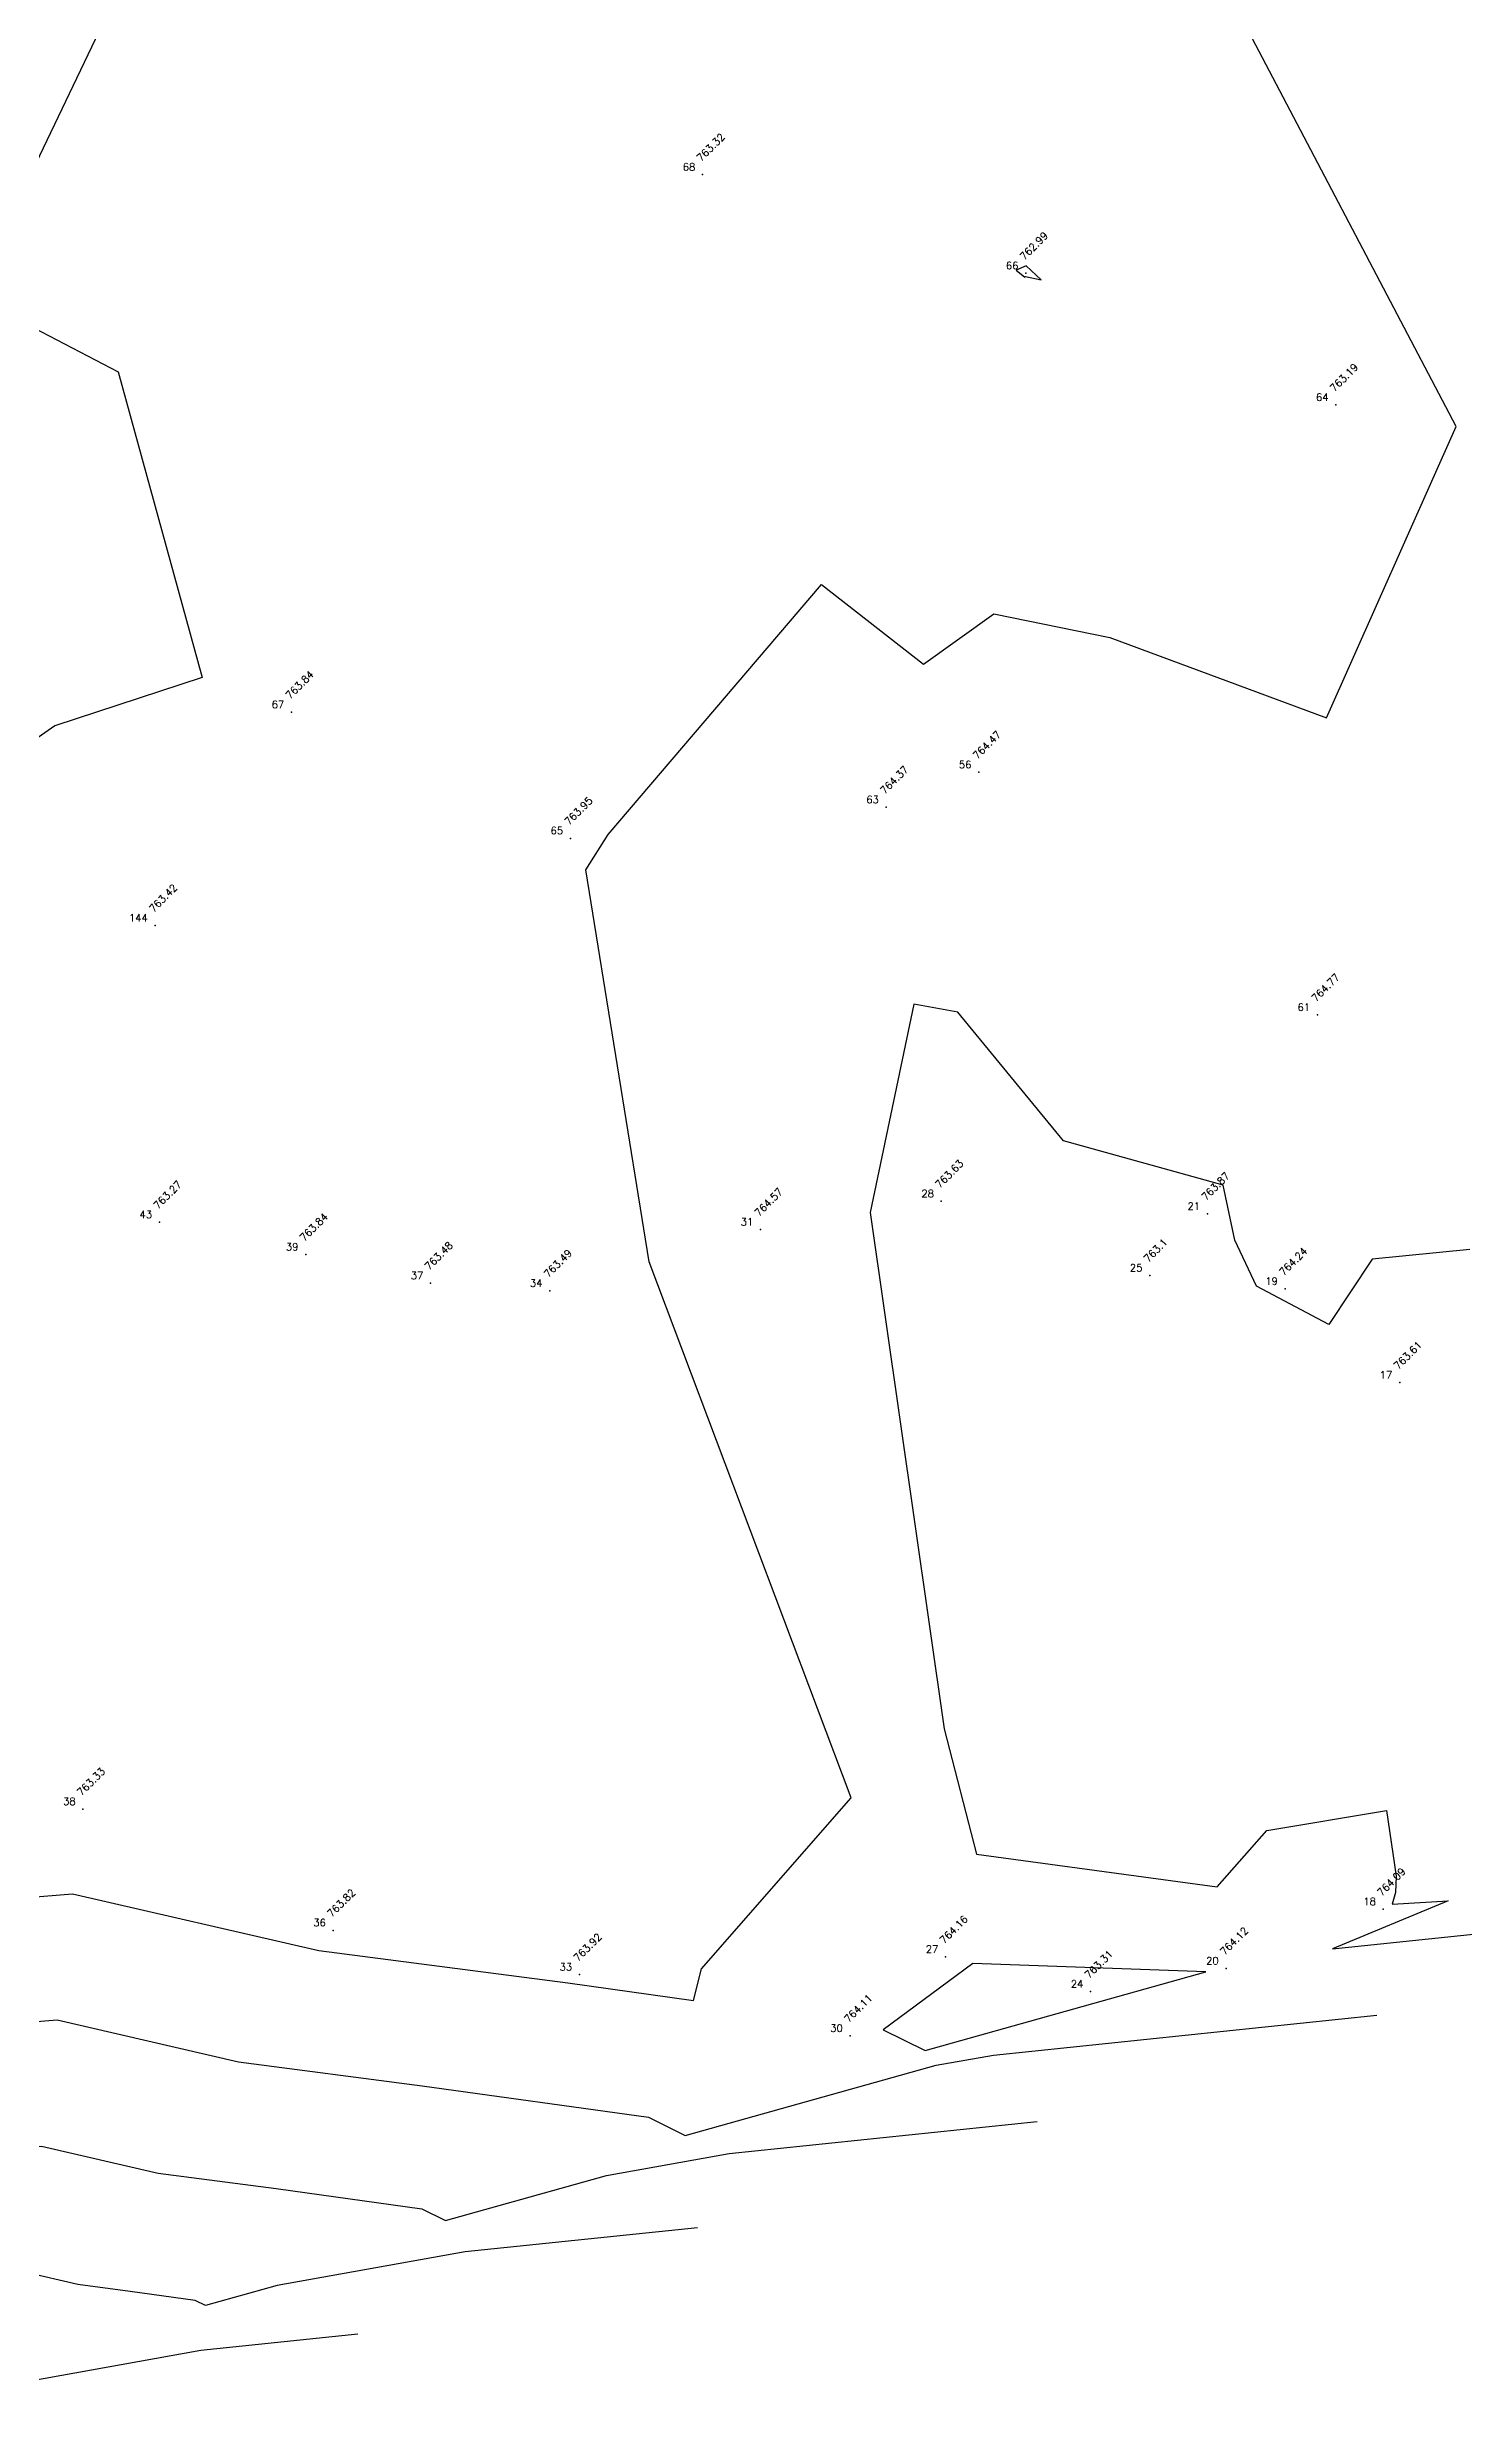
# Model space of a CAD drawing. Header units: millimetres. Extents: x 1625 to 2117, y 999 to 1266.
# Drawn here: x 2013.3 to 2061.6, y 1004.2 to 1085 of the extents above; entities that cross this region are included whole.
import ezdxf
from ezdxf.enums import TextEntityAlignment as Align

# ---------------------------------------------------------------- set-up
doc = ezdxf.new("R2010")
doc.units = ezdxf.units.MM
for name, color, linetype in [('CONTOUR', 4, 'Continuous'), ('INDEX_CONTOUR', 8, 'Continuous'), ('Points', 7, 'Continuous'), ('Points-ELV', 6, 'Continuous'), ('Points-NUM', 4, 'Continuous'), ('Points-TXT', 3, 'Continuous')]:
    doc.layers.add(name, color=color, linetype=linetype)
doc.styles.add('ROMANS', font='romans.shx')

# ---------------------------------------------------------------- blocks, each defined once
blk = doc.blocks.new('POINTS')
at = {"layer": 'Points'}
blk.add_line((0, 0), (0, 0), dxfattribs=at)
blk.add_point((0, 0), dxfattribs=at)
at = {"layer": 'Points-ELV', "style": 'ROMANS'}
blk.add_attdef('ELEV', text='', height=1, rotation=45, dxfattribs=at).set_placement((0, 0), align=Align.BOTTOM_LEFT)
at = {"layer": 'Points-NUM', "style": 'ROMANS'}
blk.add_attdef('PTNUM', text='', height=1, dxfattribs=at).set_placement((0, 0), align=Align.BOTTOM_RIGHT)
at = {"layer": 'Points-TXT', "style": 'ROMANS'}
blk.add_attdef('DESC', text='', height=1, dxfattribs=at).set_placement((0, 0), align=Align.BOTTOM_RIGHT)

msp = doc.modelspace()

# ---------------------------------------------------------------- linework, layer by layer
at = {"layer": 'CONTOUR'}
for points, elevation in [([(2006.452, 1021.418), (2014.142, 1022.046), (2022.532, 1020.113), (2031.023, 1019.007), (2035.305, 1018.41), (2035.581, 1019.489), (2040.679, 1025.314), (2033.8, 1043.584), (2031.636, 1056.944), (2032.394, 1058.145), (2039.67, 1066.675), (2043.151, 1063.957), (2045.541, 1065.673), (2049.501, 1064.87), (2056.882, 1062.132), (2061.3, 1072.052), (2051.764, 1090.232)], 764), ([(2017.064, 1089.765), (2010.723, 1076.509), (2015.7, 1073.923), (2018.553, 1063.504), (2013.538, 1061.857), (2011.3, 1060.293)], 764), ([(1764.613, 1084.498), (1933.88, 1025.499), (1980.982, 1008.05), (1986.388, 1006.698), (1987.725, 1006.524), (1994.257, 1005.343), (1994.799, 1005.308), (2000.584, 1004.375), (2007.678, 1004.222), (2011.048, 1005.144), (2018.511, 1006.483), (2023.859, 1007.039)], 768), ([(2035.437, 1010.66), (2027.518, 1009.838), (2021.116, 1008.689), (2018.673, 1008.006), (2018.314, 1008.183), (2016.109, 1008.49), (2014.322, 1008.723), (2012.555, 1009.13), (2010.949, 1009.001), (2007.753, 1008.332), (2001.958, 1008.519), (1998.882, 1008.621), (1994.207, 1009.297), (1993.421, 1008.542), (1987.607, 1009.531), (1986.806, 1009.639), (1981.174, 1011.077), (1978.142, 1014.704), (1967.822, 1015.991), (1913.197, 1036.227), (1792.993, 1078.125)], 767), ([(1802.547, 1077.367), (1821.372, 1071.752), (1892.514, 1046.955), (1924.843, 1034.978), (1969.562, 1029.4), (1982.702, 1013.682), (1986.159, 1012.799), (1988.32, 1012.509), (1992.209, 1011.848), (1993.907, 1013.48), (1996.998, 1013.033), (2003.418, 1012.82), (2007.319, 1012.694), (2009.471, 1013.144), (2013.084, 1013.436), (2017.058, 1012.52), (2021.081, 1011.996), (2026.041, 1011.305), (2026.85, 1010.906), (2032.346, 1012.442), (2036.525, 1013.192), (2047.016, 1014.282)], 766), ([(2046.623, 1077.165), (2047.162, 1077.056), (2046.641, 1077.538), (2046.3, 1077.382), (2046.6, 1077.148), (2046.623, 1077.165)], 763), ([(2061.77, 1044.005), (2058.435, 1043.679), (2056.96, 1041.445), (2054.501, 1042.759), (2053.755, 1044.324), (2053.366, 1046.202), (2047.914, 1047.709), (2044.316, 1052.09), (2042.813, 1052.362), (2041.327, 1045.269), (2043.856, 1027.667), (2044.951, 1023.398), (2053.152, 1022.278), (2054.851, 1024.197), (2058.923, 1024.883), (2059.253, 1022.646), (2059.237, 1022.086), (2059.119, 1021.688), (2061.035, 1021.808), (2057.09, 1020.166), (2070.172, 1021.525)], 764), ([(2043.202, 1016.706), (2052.774, 1019.382), (2044.831, 1019.669), (2041.772, 1017.411), (2043.202, 1016.706)], 764)]:
    msp.add_lwpolyline(points, dxfattribs=dict(at, elevation=elevation))
at = {"layer": 'INDEX_CONTOUR', "elevation": 765}
msp.add_lwpolyline([(1792.605, 1108.723), (1828.399, 1077.7), (1825.755, 1072.536), (1849.752, 1065.378), (1871.83, 1057.683), (1881.864, 1053.966), (1960.982, 1044.096), (1984.23, 1016.288), (1985.513, 1015.96), (1989.032, 1015.487), (1990.996, 1015.153), (1993.608, 1017.663), (1995.114, 1017.445), (2004.878, 1017.121), (2006.886, 1017.056), (2007.993, 1017.288), (2013.613, 1017.741), (2019.795, 1016.316), (2026.052, 1015.501), (2033.768, 1014.426), (2035.026, 1013.806), (2043.576, 1016.196), (2045.532, 1016.547), (2058.594, 1017.903)], dxfattribs=at)

# ---------------------------------------------------------------- block references
at = {"layer": 'Points', "linetype": 'Continuous'}
ref = msp.add_blockref('POINTS', (2035.618, 1080.641, 763.32), dxfattribs=at)
ref.add_attrib('PTNUM', '68', dxfattribs={"layer": 'Points-NUM', "height": 0.25, "style": 'ROMANS'}).set_placement((2035.368, 1080.704, 763.32), align=Align.BOTTOM_RIGHT)
ref.add_attrib('ELEV', '763.32', dxfattribs={"layer": 'Points-ELV', "height": 0.25, "rotation": 45, "style": 'ROMANS'}).set_placement((2035.618, 1081.016, 763.32), align=Align.BOTTOM_LEFT)
ref = msp.add_blockref('POINTS', (2046.634, 1077.28, 762.99), dxfattribs=at)
ref.add_attrib('PTNUM', '66', dxfattribs={"layer": 'Points-NUM', "height": 0.25, "style": 'ROMANS'}).set_placement((2046.384, 1077.342, 762.99), align=Align.BOTTOM_RIGHT)
ref.add_attrib('ELEV', '762.99', dxfattribs={"layer": 'Points-ELV', "height": 0.25, "rotation": 45, "style": 'ROMANS'}).set_placement((2046.634, 1077.655, 762.99), align=Align.BOTTOM_LEFT)
ref = msp.add_blockref('POINTS', (2057.203, 1072.793, 763.19), dxfattribs=at)
ref.add_attrib('PTNUM', '64', dxfattribs={"layer": 'Points-NUM', "height": 0.25, "style": 'ROMANS'}).set_placement((2056.953, 1072.855, 763.19), align=Align.BOTTOM_RIGHT)
ref.add_attrib('ELEV', '763.19', dxfattribs={"layer": 'Points-ELV', "height": 0.25, "rotation": 45, "style": 'ROMANS'}).set_placement((2057.203, 1073.168, 763.19), align=Align.BOTTOM_LEFT)
ref = msp.add_blockref('POINTS', (2021.606, 1062.32, 763.84), dxfattribs=at)
ref.add_attrib('PTNUM', '67', dxfattribs={"layer": 'Points-NUM', "height": 0.25, "style": 'ROMANS'}).set_placement((2021.356, 1062.382, 763.84), align=Align.BOTTOM_RIGHT)
ref.add_attrib('ELEV', '763.84', dxfattribs={"layer": 'Points-ELV', "height": 0.25, "rotation": 45, "style": 'ROMANS'}).set_placement((2021.606, 1062.695, 763.84), align=Align.BOTTOM_LEFT)
ref = msp.add_blockref('POINTS', (2045.032, 1060.272, 764.47), dxfattribs=at)
ref.add_attrib('PTNUM', '56', dxfattribs={"layer": 'Points-NUM', "height": 0.25, "style": 'ROMANS'}).set_placement((2044.782, 1060.334, 764.47), align=Align.BOTTOM_RIGHT)
ref.add_attrib('ELEV', '764.47', dxfattribs={"layer": 'Points-ELV', "height": 0.25, "rotation": 45, "style": 'ROMANS'}).set_placement((2045.032, 1060.647, 764.47), align=Align.BOTTOM_LEFT)
ref = msp.add_blockref('POINTS', (2041.875, 1059.076, 764.37), dxfattribs=at)
ref.add_attrib('PTNUM', '63', dxfattribs={"layer": 'Points-NUM', "height": 0.25, "style": 'ROMANS'}).set_placement((2041.625, 1059.139, 764.37), align=Align.BOTTOM_RIGHT)
ref.add_attrib('ELEV', '764.37', dxfattribs={"layer": 'Points-ELV', "height": 0.25, "rotation": 45, "style": 'ROMANS'}).set_placement((2041.875, 1059.451, 764.37), align=Align.BOTTOM_LEFT)
ref = msp.add_blockref('POINTS', (2031.113, 1058.019, 763.95), dxfattribs=at)
ref.add_attrib('PTNUM', '65', dxfattribs={"layer": 'Points-NUM', "height": 0.25, "style": 'ROMANS'}).set_placement((2030.863, 1058.082, 763.95), align=Align.BOTTOM_RIGHT)
ref.add_attrib('ELEV', '763.95', dxfattribs={"layer": 'Points-ELV', "height": 0.25, "rotation": 45, "style": 'ROMANS'}).set_placement((2031.113, 1058.394, 763.95), align=Align.BOTTOM_LEFT)
ref = msp.add_blockref('POINTS', (2016.953, 1055.049, 763.42), dxfattribs=at)
ref.add_attrib('PTNUM', '144', dxfattribs={"layer": 'Points-NUM', "height": 0.25, "style": 'ROMANS'}).set_placement((2016.703, 1055.111, 763.42), align=Align.BOTTOM_RIGHT)
ref.add_attrib('ELEV', '763.42', dxfattribs={"layer": 'Points-ELV', "height": 0.25, "rotation": 45, "style": 'ROMANS'}).set_placement((2016.953, 1055.424, 763.42), align=Align.BOTTOM_LEFT)
ref = msp.add_blockref('POINTS', (2056.576, 1051.998, 764.77), dxfattribs=at)
ref.add_attrib('PTNUM', '61', dxfattribs={"layer": 'Points-NUM', "height": 0.25, "style": 'ROMANS'}).set_placement((2056.326, 1052.061, 764.77), align=Align.BOTTOM_RIGHT)
ref.add_attrib('ELEV', '764.77', dxfattribs={"layer": 'Points-ELV', "height": 0.25, "rotation": 45, "style": 'ROMANS'}).set_placement((2056.576, 1052.373, 764.77), align=Align.BOTTOM_LEFT)
ref = msp.add_blockref('POINTS', (2043.752, 1045.648, 763.63), dxfattribs=at)
ref.add_attrib('PTNUM', '28', dxfattribs={"layer": 'Points-NUM', "height": 0.25, "style": 'ROMANS'}).set_placement((2043.502, 1045.71, 763.63), align=Align.BOTTOM_RIGHT)
ref.add_attrib('ELEV', '763.63', dxfattribs={"layer": 'Points-ELV', "height": 0.25, "rotation": 45, "style": 'ROMANS'}).set_placement((2043.752, 1046.023, 763.63), align=Align.BOTTOM_LEFT)
ref = msp.add_blockref('POINTS', (2052.824, 1045.223, 763.87), dxfattribs=at)
ref.add_attrib('PTNUM', '21', dxfattribs={"layer": 'Points-NUM', "height": 0.25, "style": 'ROMANS'}).set_placement((2052.574, 1045.285, 763.87), align=Align.BOTTOM_RIGHT)
ref.add_attrib('ELEV', '763.87', dxfattribs={"layer": 'Points-ELV', "height": 0.25, "rotation": 45, "style": 'ROMANS'}).set_placement((2052.824, 1045.598, 763.87), align=Align.BOTTOM_LEFT)
ref = msp.add_blockref('POINTS', (2017.102, 1044.935, 763.27), dxfattribs=at)
ref.add_attrib('PTNUM', '43', dxfattribs={"layer": 'Points-NUM', "height": 0.25, "style": 'ROMANS'}).set_placement((2016.852, 1044.997, 763.27), align=Align.BOTTOM_RIGHT)
ref.add_attrib('ELEV', '763.27', dxfattribs={"layer": 'Points-ELV', "height": 0.25, "rotation": 45, "style": 'ROMANS'}).set_placement((2017.102, 1045.31, 763.27), align=Align.BOTTOM_LEFT)
ref = msp.add_blockref('POINTS', (2037.592, 1044.685, 764.57), dxfattribs=at)
ref.add_attrib('PTNUM', '31', dxfattribs={"layer": 'Points-NUM', "height": 0.25, "style": 'ROMANS'}).set_placement((2037.342, 1044.747, 764.57), align=Align.BOTTOM_RIGHT)
ref.add_attrib('ELEV', '764.57', dxfattribs={"layer": 'Points-ELV', "height": 0.25, "rotation": 45, "style": 'ROMANS'}).set_placement((2037.592, 1045.06, 764.57), align=Align.BOTTOM_LEFT)
ref = msp.add_blockref('POINTS', (2022.088, 1043.834, 763.84), dxfattribs=at)
ref.add_attrib('PTNUM', '39', dxfattribs={"layer": 'Points-NUM', "height": 0.25, "style": 'ROMANS'}).set_placement((2021.838, 1043.897, 763.84), align=Align.BOTTOM_RIGHT)
ref.add_attrib('ELEV', '763.84', dxfattribs={"layer": 'Points-ELV', "height": 0.25, "rotation": 45, "style": 'ROMANS'}).set_placement((2022.088, 1044.209, 763.84), align=Align.BOTTOM_LEFT)
ref = msp.add_blockref('POINTS', (2026.346, 1042.857, 763.48), dxfattribs=at)
ref.add_attrib('PTNUM', '37', dxfattribs={"layer": 'Points-NUM', "height": 0.25, "style": 'ROMANS'}).set_placement((2026.096, 1042.919, 763.48), align=Align.BOTTOM_RIGHT)
ref.add_attrib('ELEV', '763.48', dxfattribs={"layer": 'Points-ELV', "height": 0.25, "rotation": 45, "style": 'ROMANS'}).set_placement((2026.346, 1043.232, 763.48), align=Align.BOTTOM_LEFT)
ref = msp.add_blockref('POINTS', (2050.857, 1043.119, 763.1), dxfattribs=at)
ref.add_attrib('PTNUM', '25', dxfattribs={"layer": 'Points-NUM', "height": 0.25, "style": 'ROMANS'}).set_placement((2050.607, 1043.181, 763.1), align=Align.BOTTOM_RIGHT)
ref.add_attrib('ELEV', '763.1', dxfattribs={"layer": 'Points-ELV', "height": 0.25, "rotation": 45, "style": 'ROMANS'}).set_placement((2050.857, 1043.494, 763.1), align=Align.BOTTOM_LEFT)
ref = msp.add_blockref('POINTS', (2030.408, 1042.598, 763.49), dxfattribs=at)
ref.add_attrib('PTNUM', '34', dxfattribs={"layer": 'Points-NUM', "height": 0.25, "style": 'ROMANS'}).set_placement((2030.158, 1042.66, 763.49), align=Align.BOTTOM_RIGHT)
ref.add_attrib('ELEV', '763.49', dxfattribs={"layer": 'Points-ELV', "height": 0.25, "rotation": 45, "style": 'ROMANS'}).set_placement((2030.408, 1042.973, 763.49), align=Align.BOTTOM_LEFT)
ref = msp.add_blockref('POINTS', (2055.473, 1042.663, 764.24), dxfattribs=at)
ref.add_attrib('PTNUM', '19', dxfattribs={"layer": 'Points-NUM', "height": 0.25, "style": 'ROMANS'}).set_placement((2055.223, 1042.726, 764.24), align=Align.BOTTOM_RIGHT)
ref.add_attrib('ELEV', '764.24', dxfattribs={"layer": 'Points-ELV', "height": 0.25, "rotation": 45, "style": 'ROMANS'}).set_placement((2055.473, 1043.038, 764.24), align=Align.BOTTOM_LEFT)
ref = msp.add_blockref('POINTS', (2059.377, 1039.466, 763.61), dxfattribs=at)
ref.add_attrib('PTNUM', '17', dxfattribs={"layer": 'Points-NUM', "height": 0.25, "style": 'ROMANS'}).set_placement((2059.127, 1039.528, 763.61), align=Align.BOTTOM_RIGHT)
ref.add_attrib('ELEV', '763.61', dxfattribs={"layer": 'Points-ELV', "height": 0.25, "rotation": 45, "style": 'ROMANS'}).set_placement((2059.377, 1039.841, 763.61), align=Align.BOTTOM_LEFT)
ref = msp.add_blockref('POINTS', (2014.496, 1024.931, 763.33), dxfattribs=at)
ref.add_attrib('PTNUM', '38', dxfattribs={"layer": 'Points-NUM', "height": 0.25, "style": 'ROMANS'}).set_placement((2014.246, 1024.994, 763.33), align=Align.BOTTOM_RIGHT)
ref.add_attrib('ELEV', '763.33', dxfattribs={"layer": 'Points-ELV', "height": 0.25, "rotation": 45, "style": 'ROMANS'}).set_placement((2014.496, 1025.306, 763.33), align=Align.BOTTOM_LEFT)
ref = msp.add_blockref('POINTS', (2058.818, 1021.518, 764.09), dxfattribs=at)
ref.add_attrib('PTNUM', '18', dxfattribs={"layer": 'Points-NUM', "height": 0.25, "style": 'ROMANS'}).set_placement((2058.568, 1021.581, 764.09), align=Align.BOTTOM_RIGHT)
ref.add_attrib('ELEV', '764.09', dxfattribs={"layer": 'Points-ELV', "height": 0.25, "rotation": 45, "style": 'ROMANS'}).set_placement((2058.818, 1021.893, 764.09), align=Align.BOTTOM_LEFT)
ref = msp.add_blockref('POINTS', (2023.025, 1020.796, 763.82), dxfattribs=at)
ref.add_attrib('PTNUM', '36', dxfattribs={"layer": 'Points-NUM', "height": 0.25, "style": 'ROMANS'}).set_placement((2022.775, 1020.859, 763.82), align=Align.BOTTOM_RIGHT)
ref.add_attrib('ELEV', '763.82', dxfattribs={"layer": 'Points-ELV', "height": 0.25, "rotation": 45, "style": 'ROMANS'}).set_placement((2023.025, 1021.171, 763.82), align=Align.BOTTOM_LEFT)
ref = msp.add_blockref('POINTS', (2043.901, 1019.892, 764.16), dxfattribs=at)
ref.add_attrib('PTNUM', '27', dxfattribs={"layer": 'Points-NUM', "height": 0.25, "style": 'ROMANS'}).set_placement((2043.651, 1019.955, 764.16), align=Align.BOTTOM_RIGHT)
ref.add_attrib('ELEV', '764.16', dxfattribs={"layer": 'Points-ELV', "height": 0.25, "rotation": 45, "style": 'ROMANS'}).set_placement((2043.901, 1020.267, 764.16), align=Align.BOTTOM_LEFT)
ref = msp.add_blockref('POINTS', (2053.458, 1019.499, 764.12), dxfattribs=at)
ref.add_attrib('PTNUM', '20', dxfattribs={"layer": 'Points-NUM', "height": 0.25, "style": 'ROMANS'}).set_placement((2053.208, 1019.562, 764.12), align=Align.BOTTOM_RIGHT)
ref.add_attrib('ELEV', '764.12', dxfattribs={"layer": 'Points-ELV', "height": 0.25, "rotation": 45, "style": 'ROMANS'}).set_placement((2053.458, 1019.874, 764.12), align=Align.BOTTOM_LEFT)
ref = msp.add_blockref('POINTS', (2031.421, 1019.287, 763.92), dxfattribs=at)
ref.add_attrib('PTNUM', '33', dxfattribs={"layer": 'Points-NUM', "height": 0.25, "style": 'ROMANS'}).set_placement((2031.171, 1019.35, 763.92), align=Align.BOTTOM_RIGHT)
ref.add_attrib('ELEV', '763.92', dxfattribs={"layer": 'Points-ELV', "height": 0.25, "rotation": 45, "style": 'ROMANS'}).set_placement((2031.421, 1019.662, 763.92), align=Align.BOTTOM_LEFT)
ref = msp.add_blockref('POINTS', (2048.844, 1018.707, 763.31), dxfattribs=at)
ref.add_attrib('PTNUM', '24', dxfattribs={"layer": 'Points-NUM', "height": 0.25, "style": 'ROMANS'}).set_placement((2048.594, 1018.769, 763.31), align=Align.BOTTOM_RIGHT)
ref.add_attrib('ELEV', '763.31', dxfattribs={"layer": 'Points-ELV', "height": 0.25, "rotation": 45, "style": 'ROMANS'}).set_placement((2048.844, 1019.082, 763.31), align=Align.BOTTOM_LEFT)
ref = msp.add_blockref('POINTS', (2040.645, 1017.204, 764.11), dxfattribs=at)
ref.add_attrib('PTNUM', '30', dxfattribs={"layer": 'Points-NUM', "height": 0.25, "style": 'ROMANS'}).set_placement((2040.395, 1017.266, 764.11), align=Align.BOTTOM_RIGHT)
ref.add_attrib('ELEV', '764.11', dxfattribs={"layer": 'Points-ELV', "height": 0.25, "rotation": 45, "style": 'ROMANS'}).set_placement((2040.645, 1017.579, 764.11), align=Align.BOTTOM_LEFT)

doc.saveas('drawing.dxf')
